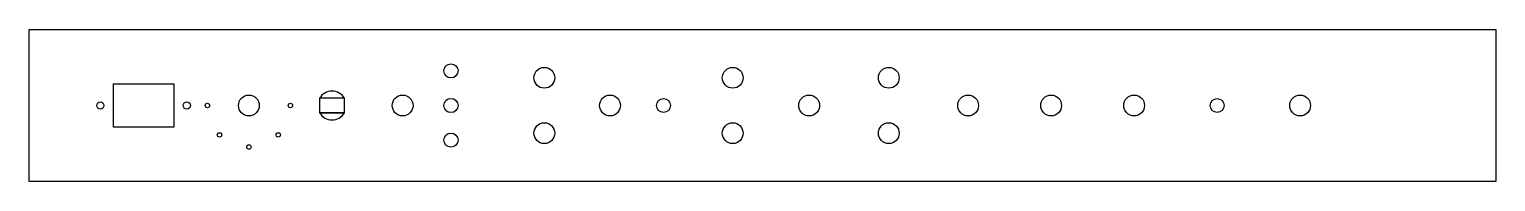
# Model space of a CAD drawing. Header units: inches. Extents: x 0 to 26.5, y -0.2 to 2.5.
import ezdxf

# ---------------------------------------------------------------- set-up
doc = ezdxf.new("R2010")
doc.units = ezdxf.units.IN
doc.header["$MEASUREMENT"] = 0

msp = doc.modelspace()

# ---------------------------------------------------------------- linework, layer by layer
at = {"flags": 128}
for points in [[(26.5, 2.514), (26.5, -0.236), (0, -0.236), (0, 2.514)], [(1.519, 0.748), (1.519, 1.529), (2.609, 1.529), (2.609, 0.748)]]:
    msp.add_lwpolyline(points, close=True, dxfattribs=at)
msp.add_lwpolyline([(5.246, 1.008, 0.576497), (5.696, 1.008), (5.696, 1.269, 0.576497), (5.246, 1.269)], format="xyb", close=True, dxfattribs=at)
for points in [[(5.696, 1.008), (5.696, 1.269), (5.246, 1.269)], [(5.696, 1.008), (5.696, 1.269), (5.246, 1.269)], [(5.246, 1.269), (5.246, 1.008), (5.696, 1.008), (5.696, 1.269), (5.246, 1.269), (5.246, 1.008)]]:
    msp.add_lwpolyline(points)
msp.add_lwpolyline([(5.246, 1.269), (5.246, 1.008, 0.576497), (5.696, 1.008)], format="xyb", dxfattribs=at)
msp.add_lwpolyline([(5.246, 1.269), (5.246, 1.008, 0.576497), (5.696, 1.008)], format="xyb", dxfattribs=at)
msp.add_lwpolyline([(5.696, 1.008), (5.246, 1.008, 0.576497)], format="xyb", close=True)
for centre, radius in [((7.62, 1.764), 0.128), ((9.307, 1.639), 0.188), ((9.307, 1.639), 0.188), ((12.712, 1.639), 0.188), ((12.712, 1.639), 0.188), ((15.532, 1.639), 0.188), ((15.532, 1.639), 0.188), ((3.968, 1.139), 0.188), ((3.968, 1.139), 0.188), ((6.746, 1.139), 0.188), ((6.746, 1.139), 0.188), ((10.494, 1.139), 0.188), ((10.494, 1.139), 0.188), ((14.093, 1.139), 0.188), ((14.093, 1.139), 0.188), ((16.966, 1.139), 0.188), ((16.966, 1.139), 0.188), ((18.466, 1.139), 0.188), ((18.466, 1.139), 0.188), ((19.966, 1.139), 0.188), ((22.966, 1.139), 0.188), ((1.283, 1.139), 0.065), ((2.845, 1.139), 0.065), ((3.218, 1.139), 0.04), ((4.718, 1.139), 0.04), ((7.62, 1.139), 0.128), ((11.46, 1.14), 0.126), ((21.466, 1.139), 0.126), ((9.307, 0.639), 0.188), ((9.307, 0.639), 0.188), ((12.712, 0.639), 0.188), ((12.712, 0.639), 0.188), ((15.532, 0.639), 0.188), ((15.532, 0.639), 0.188), ((3.438, 0.608), 0.04), ((4.498, 0.608), 0.04), ((7.62, 0.514), 0.128), ((3.968, 0.389), 0.04)]:
    msp.add_circle(centre, radius)
msp.add_arc((5.471, 1.139), 0.26, 30.0733, 149.9267)

doc.saveas('drawing.dxf')
